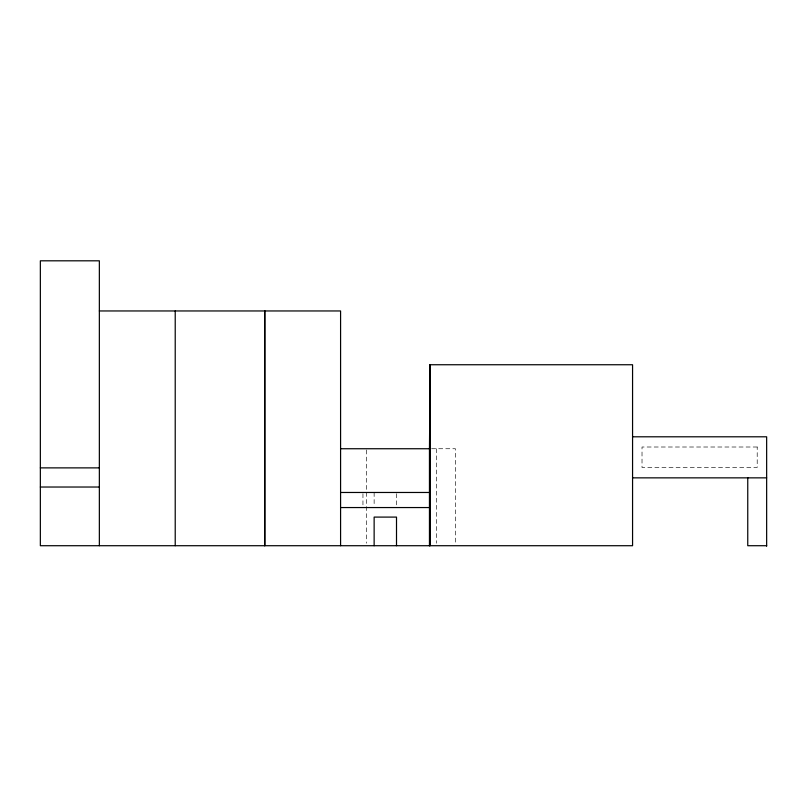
<?xml version="1.0" encoding="UTF-8"?>
<svg xmlns="http://www.w3.org/2000/svg" width="807" height="807" viewBox="0 0 807 807"><rect width="100%" height="100%" fill="white"/><g stroke="black" fill="none" stroke-linecap="round" stroke-linejoin="round"><path stroke-width="0.61" stroke-dasharray="4.04 3.03" d="M431.624 448.742L455.41 448.742L455.41 543.192M436.637 448.742L436.637 543.192M396.509 493.723L396.509 506.292M374.135 492.472L374.135 506.292M366.539 450.003L366.539 543.192M362.948 493.723L362.948 506.292M757.208 447.007L642.019 447.007L642.019 467.435L757.208 467.435L757.208 447.007"/><path stroke-width="1.21" d="M429.465 448.309L430.06 384.102M99.352 310.957L340.584 310.957L340.584 545.714M632.567 436.799L766.65 436.799L766.65 546.188M340.584 448.742L430.373 448.742M40.35 467.878L99.352 467.878M632.567 477.855L766.65 477.855M40.35 487.025L99.352 487.025M340.584 492.472L429.627 492.472L429.627 507.553L340.584 507.553M766.65 545.714L747.756 545.714L747.756 477.643M430.06 364.744L430.06 545.714M429.748 545.714L429.748 364.744L632.567 364.744L632.567 545.714L40.35 545.714L40.35 260.812L99.352 260.812L99.352 545.714M429.455 448.742L429.455 545.714M396.509 545.714L396.509 517.095L374.135 517.095L374.135 545.714M264.817 310.957L264.817 545.714M264.716 310.957L264.716 545.714M175.22 310.957L175.22 545.714"/></g></svg>
